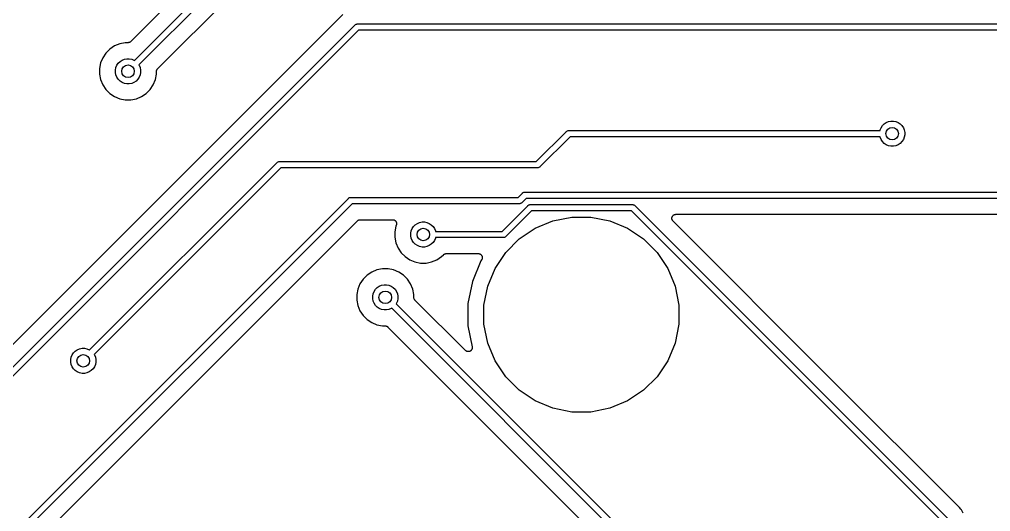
# Model space of a CAD drawing. Extents: x 2.15 to 10.02, y -5.18 to -1.32.
# Drawn here: x 5.556 to 6.772, y -3.139 to -2.522 of the extents above; entities that cross this region are included whole.
import ezdxf

# ---------------------------------------------------------------- set-up
doc = ezdxf.new("R2010")
doc.units = 0
doc.header["$MEASUREMENT"] = 0
doc.layers.add('BLACK', color=7, linetype='CONTINUOUS')

msp = doc.modelspace()

# ---------------------------------------------------------------- linework, layer by layer
at = {"layer": 'BLACK', "linetype": 'CONTINUOUS'}
for p, q in [((5.69995, -2.57323), (5.84295, -2.43023)), ((5.8475, -2.43681), (5.70551, -2.57879)), ((5.72914, -2.58345), (5.85432, -2.45827)), ((5.9612, -2.51558), (4.21635, -4.26043)), ((5.73126, -2.51363), (5.69529, -2.5496)), ((4.22317, -4.28189), (5.97621, -2.52885)), ((5.97621, -2.52885), (5.97634, -2.5287)), ((5.97634, -2.5287), (5.97694, -2.52821)), ((5.97694, -2.52821), (5.97762, -2.52784)), ((5.97762, -2.52784), (5.97805, -2.52771)), ((5.97805, -2.52771), (5.97836, -2.52762)), ((5.97836, -2.52762), (5.97851, -2.5276)), ((5.97851, -2.5276), (5.97894, -2.52756)), ((5.97894, -2.52756), (5.97913, -2.52754)), ((5.97894, -2.52756), (5.97894, -2.52756)), ((5.97913, -2.52754), (5.97933, -2.52756)), ((5.97933, -2.52756), (7.11113, -2.52756)), ((5.98076, -2.53543), (4.22772, -4.28847)), ((7.11256, -2.53543), (5.98076, -2.53543)), ((5.6815, -2.55244), (5.675, -2.55513)), ((5.68841, -2.55106), (5.6815, -2.55244)), ((5.69175, -2.55106), (5.68841, -2.55106)), ((5.69221, -2.55102), (5.69175, -2.55106)), ((5.69267, -2.55098), (5.69221, -2.55102)), ((5.6927, -2.55097), (5.69267, -2.55098)), ((5.69273, -2.55097), (5.6927, -2.55097)), ((5.69317, -2.55083), (5.69273, -2.55097)), ((5.69361, -2.5507), (5.69317, -2.55083)), ((5.69364, -2.55069), (5.69361, -2.5507)), ((5.69366, -2.55069), (5.69364, -2.55069)), ((5.69407, -2.55047), (5.69366, -2.55069)), ((5.69448, -2.55026), (5.69407, -2.55047)), ((5.6945, -2.55024), (5.69448, -2.55026)), ((5.69452, -2.55023), (5.6945, -2.55024)), ((5.69488, -2.54993), (5.69452, -2.55023)), ((5.69524, -2.54965), (5.69488, -2.54993)), ((5.69528, -2.54961), (5.69524, -2.54965)), ((5.69529, -2.5496), (5.69528, -2.54961)), ((5.69528, -2.54961), (5.69528, -2.54961)), ((5.69528, -2.54961), (5.69528, -2.54961)), ((5.66416, -2.56402), (5.66025, -2.56988)), ((5.66914, -2.55904), (5.66416, -2.56402)), ((5.675, -2.55513), (5.66914, -2.55904)), ((5.65756, -2.57638), (5.65618, -2.58329)), ((5.66025, -2.56988), (5.65756, -2.57638)), ((5.67797, -2.57935), (5.6797, -2.57677)), ((5.6797, -2.57677), (5.68189, -2.57458)), ((5.68189, -2.57458), (5.68447, -2.57285)), ((5.68447, -2.57285), (5.68734, -2.57167)), ((5.68734, -2.57167), (5.69038, -2.57106)), ((5.69038, -2.57106), (5.69348, -2.57106)), ((5.69348, -2.57106), (5.69652, -2.57167)), ((5.69652, -2.57167), (5.69939, -2.57285)), ((5.69939, -2.57285), (5.69995, -2.57323)), ((5.70551, -2.57879), (5.70589, -2.57935)), ((5.65618, -2.58329), (5.65618, -2.59033)), ((5.65618, -2.59033), (5.65756, -2.59724)), ((5.67618, -2.58526), (5.67679, -2.58222)), ((5.67618, -2.58836), (5.67618, -2.58526)), ((5.67679, -2.5914), (5.67618, -2.58836)), ((5.67679, -2.58222), (5.67797, -2.57935)), ((5.70589, -2.57935), (5.70707, -2.58222)), ((5.70707, -2.58222), (5.70768, -2.58526)), ((5.70768, -2.58836), (5.70707, -2.5914)), ((5.70768, -2.58526), (5.70768, -2.58836)), ((5.7263, -2.59724), (5.72768, -2.59033)), ((5.72768, -2.58692), (5.72773, -2.58646)), ((5.72768, -2.58697), (5.72768, -2.58692)), ((5.72768, -2.58699), (5.72768, -2.58697)), ((5.72768, -2.58697), (5.72768, -2.58697)), ((5.72768, -2.58697), (5.72768, -2.58697)), ((5.72768, -2.59033), (5.72768, -2.58699)), ((5.72773, -2.58646), (5.72778, -2.586)), ((5.72778, -2.58597), (5.72779, -2.58595)), ((5.72778, -2.586), (5.72778, -2.58597)), ((5.72779, -2.58595), (5.72793, -2.5855)), ((5.72793, -2.5855), (5.72806, -2.58506)), ((5.72806, -2.58506), (5.72807, -2.58504)), ((5.72807, -2.58504), (5.72808, -2.58502)), ((5.72808, -2.58502), (5.72831, -2.58461)), ((5.72831, -2.58461), (5.72852, -2.5842)), ((5.72852, -2.5842), (5.72854, -2.58418)), ((5.72854, -2.58418), (5.72855, -2.58416)), ((5.72855, -2.58416), (5.72885, -2.58381)), ((5.72885, -2.58381), (5.72914, -2.58345)), ((5.65756, -2.59724), (5.66025, -2.60374)), ((5.67797, -2.59427), (5.67679, -2.5914)), ((5.6797, -2.59685), (5.67797, -2.59427)), ((5.68189, -2.59904), (5.6797, -2.59685)), ((5.68447, -2.60077), (5.68189, -2.59904)), ((5.68734, -2.60195), (5.68447, -2.60077)), ((5.69038, -2.60256), (5.68734, -2.60195)), ((5.69348, -2.60256), (5.69038, -2.60256)), ((5.69652, -2.60195), (5.69348, -2.60256)), ((5.69939, -2.60077), (5.69652, -2.60195)), ((5.70197, -2.59904), (5.69939, -2.60077)), ((5.70416, -2.59685), (5.70197, -2.59904)), ((5.70589, -2.59427), (5.70416, -2.59685)), ((5.70707, -2.5914), (5.70589, -2.59427)), ((5.72361, -2.60374), (5.7263, -2.59724)), ((5.66025, -2.60374), (5.66416, -2.6096)), ((5.66416, -2.6096), (5.66914, -2.61458)), ((5.66914, -2.61458), (5.675, -2.61849)), ((5.70886, -2.61849), (5.71472, -2.61458)), ((5.71472, -2.61458), (5.7197, -2.6096)), ((5.7197, -2.6096), (5.72361, -2.60374)), ((5.675, -2.61849), (5.6815, -2.62118)), ((5.6815, -2.62118), (5.68841, -2.62256)), ((5.68841, -2.62256), (5.69545, -2.62256)), ((5.69545, -2.62256), (5.70236, -2.62118)), ((5.70236, -2.62118), (5.70886, -2.61849)), ((6.63917, -2.65273), (6.64175, -2.651)), ((6.64175, -2.651), (6.64462, -2.64982)), ((6.64462, -2.64982), (6.64766, -2.64921)), ((6.64766, -2.64921), (6.65076, -2.64921)), ((6.65076, -2.64921), (6.65381, -2.64982)), ((6.65381, -2.64982), (6.65667, -2.651)), ((6.65667, -2.651), (6.65925, -2.65273)), ((6.20335, -2.7), (6.24104, -2.66231)), ((6.24104, -2.66231), (6.24116, -2.66216)), ((6.24116, -2.66216), (6.24131, -2.66204)), ((6.24131, -2.66204), (6.24148, -2.6619)), ((6.24131, -2.66204), (6.24131, -2.66204)), ((6.24148, -2.6619), (6.24176, -2.66167)), ((6.24176, -2.66167), (6.24245, -2.66131)), ((6.24245, -2.66131), (6.24319, -2.66108)), ((6.24319, -2.66108), (6.24377, -2.66102)), ((6.24377, -2.66102), (6.24396, -2.661)), ((6.24377, -2.66102), (6.24377, -2.66102)), ((6.24396, -2.661), (6.24415, -2.66102)), ((6.24415, -2.66102), (6.63394, -2.66102)), ((6.63394, -2.66102), (6.63407, -2.66037)), ((6.63407, -2.66037), (6.63526, -2.6575)), ((6.63526, -2.6575), (6.63698, -2.65492)), ((6.63698, -2.65492), (6.63917, -2.65273)), ((6.65925, -2.65273), (6.66144, -2.65492)), ((6.66144, -2.65492), (6.66317, -2.6575)), ((6.66317, -2.6575), (6.66436, -2.66037)), ((6.66436, -2.66037), (6.66496, -2.66341)), ((6.66496, -2.66341), (6.66496, -2.66651)), ((6.24559, -2.6689), (6.2079, -2.70658)), ((6.63394, -2.6689), (6.24559, -2.6689)), ((6.63407, -2.66955), (6.63394, -2.6689)), ((6.63526, -2.67242), (6.63407, -2.66955)), ((6.63698, -2.675), (6.63526, -2.67242)), ((6.63917, -2.67719), (6.63698, -2.675)), ((6.66144, -2.675), (6.65925, -2.67719)), ((6.66317, -2.67242), (6.66144, -2.675)), ((6.66436, -2.66955), (6.66317, -2.67242)), ((6.66496, -2.66651), (6.66436, -2.66955)), ((6.64175, -2.67892), (6.63917, -2.67719)), ((6.64462, -2.6801), (6.64175, -2.67892)), ((6.64766, -2.68071), (6.64462, -2.6801)), ((6.65076, -2.68071), (6.64766, -2.68071)), ((6.65381, -2.6801), (6.65076, -2.68071)), ((6.65667, -2.67892), (6.65381, -2.6801)), ((6.65925, -2.67719), (6.65667, -2.67892)), ((5.8787, -2.70114), (5.8793, -2.70065)), ((5.8793, -2.70065), (5.87998, -2.70028)), ((5.87998, -2.70028), (5.88013, -2.70024)), ((5.88013, -2.70024), (5.88072, -2.70006)), ((5.88072, -2.70006), (5.8808, -2.70005)), ((5.8808, -2.70005), (5.8813, -2.7)), ((5.8813, -2.7), (5.8815, -2.69998)), ((5.8813, -2.7), (5.8813, -2.7)), ((5.8815, -2.69998), (5.88169, -2.7)), ((5.88169, -2.7), (6.20335, -2.7)), ((5.64384, -2.93602), (5.87858, -2.70129)), ((5.88313, -2.70787), (5.64941, -2.94159)), ((5.87858, -2.70129), (5.8787, -2.70114)), ((6.20479, -2.70787), (5.88313, -2.70787)), ((6.20498, -2.70789), (6.20479, -2.70787)), ((6.20518, -2.70787), (6.20498, -2.70789)), ((6.20576, -2.70782), (6.20518, -2.70787)), ((6.20518, -2.70787), (6.20518, -2.70787)), ((6.2065, -2.70759), (6.20576, -2.70782)), ((6.20718, -2.70723), (6.2065, -2.70759)), ((6.20778, -2.70673), (6.20718, -2.70723)), ((6.2079, -2.70658), (6.20778, -2.70673)), ((4.31609, -4.39803), (5.96795, -2.74617)), ((5.96795, -2.74617), (5.96807, -2.74602)), ((5.96807, -2.74602), (5.96867, -2.74553)), ((5.96867, -2.74553), (5.96935, -2.74516)), ((5.96935, -2.74516), (5.96996, -2.74498)), ((5.96996, -2.74498), (5.97009, -2.74494)), ((5.97009, -2.74494), (5.97017, -2.74493)), ((5.97017, -2.74493), (5.97067, -2.74488)), ((5.97067, -2.74488), (5.97087, -2.74486)), ((5.97067, -2.74488), (5.97067, -2.74488)), ((5.97087, -2.74486), (5.97106, -2.74488)), ((5.97106, -2.74488), (6.18074, -2.74488)), ((6.18074, -2.74488), (6.18615, -2.73948)), ((6.1907, -2.74606), (6.18529, -2.75147)), ((6.18615, -2.73948), (6.18627, -2.73933)), ((6.18627, -2.73933), (6.18687, -2.73884)), ((6.18687, -2.73884), (6.18755, -2.73847)), ((6.18755, -2.73847), (6.18799, -2.73834)), ((6.18799, -2.73834), (6.1883, -2.73825)), ((6.1883, -2.73825), (6.18844, -2.73823)), ((6.18844, -2.73823), (6.18887, -2.73819)), ((6.18887, -2.73819), (6.18907, -2.73817)), ((6.18887, -2.73819), (6.18887, -2.73819)), ((6.18907, -2.73817), (6.18926, -2.73819)), ((6.18926, -2.73819), (6.84449, -2.73819)), ((6.84449, -2.74606), (6.1907, -2.74606)), ((5.9725, -2.75276), (4.32064, -4.40462)), ((6.18218, -2.75276), (5.9725, -2.75276)), ((6.1605, -2.7874), (6.19267, -2.75523)), ((6.18237, -2.75277), (6.18218, -2.75276)), ((6.18257, -2.75276), (6.18237, -2.75277)), ((6.18315, -2.7527), (6.18257, -2.75276)), ((6.18257, -2.75276), (6.18257, -2.75276)), ((6.18389, -2.75247), (6.18315, -2.7527)), ((6.18457, -2.75211), (6.18389, -2.75247)), ((6.18517, -2.75162), (6.18457, -2.75211)), ((6.18529, -2.75147), (6.18517, -2.75162)), ((6.19267, -2.75523), (6.19279, -2.75508)), ((6.19279, -2.75508), (6.19339, -2.75458)), ((6.19339, -2.75458), (6.19408, -2.75422)), ((6.19408, -2.75422), (6.19466, -2.75404)), ((6.19466, -2.75404), (6.19482, -2.75399)), ((6.19482, -2.75399), (6.1949, -2.75399)), ((6.1949, -2.75399), (6.1954, -2.75394)), ((6.1954, -2.75394), (6.19559, -2.75392)), ((6.1954, -2.75394), (6.1954, -2.75394)), ((6.19559, -2.75392), (6.19578, -2.75394)), ((6.19578, -2.75394), (6.3239, -2.75394)), ((6.3239, -2.75394), (6.32409, -2.75392)), ((6.32409, -2.75392), (6.32429, -2.75394)), ((6.32429, -2.75394), (6.32429, -2.75394)), ((6.32429, -2.75394), (6.32487, -2.75399)), ((6.32487, -2.75399), (6.32561, -2.75422)), ((6.32561, -2.75422), (6.32629, -2.75458)), ((6.32629, -2.75458), (6.32689, -2.75508)), ((6.32689, -2.75508), (6.32702, -2.75523)), ((6.32702, -2.75523), (6.71868, -3.14689)), ((5.97973, -2.77388), (5.98009, -2.77359)), ((5.98009, -2.77359), (5.98011, -2.77358)), ((5.98011, -2.77358), (5.98013, -2.77356)), ((5.98013, -2.77356), (5.98054, -2.77335)), ((5.98054, -2.77335), (5.98095, -2.77313)), ((5.98095, -2.77313), (5.98097, -2.77313)), ((5.98097, -2.77313), (5.981, -2.77311)), ((5.981, -2.77311), (5.98144, -2.77298)), ((5.98144, -2.77298), (5.98188, -2.77285)), ((5.98188, -2.77285), (5.98191, -2.77285)), ((5.98191, -2.77285), (5.98193, -2.77284)), ((5.98193, -2.77284), (5.98239, -2.7728)), ((5.98239, -2.7728), (5.98285, -2.77276)), ((5.98285, -2.77276), (6.02333, -2.77276)), ((6.02333, -2.77276), (6.02337, -2.77276)), ((6.02337, -2.77276), (6.02338, -2.77276)), ((6.02338, -2.77276), (6.02338, -2.77276)), ((6.02338, -2.77276), (6.0234, -2.77276)), ((6.0234, -2.77276), (6.02388, -2.77281)), ((6.02388, -2.77281), (6.02435, -2.77286)), ((6.02435, -2.77286), (6.02436, -2.77286)), ((6.02436, -2.77286), (6.02437, -2.77287)), ((6.02437, -2.77287), (6.02483, -2.77301)), ((6.02483, -2.77301), (6.02528, -2.77315)), ((6.02528, -2.77315), (6.02529, -2.77316)), ((6.02529, -2.77316), (6.0253, -2.77316)), ((6.0253, -2.77316), (6.02572, -2.77339)), ((6.02572, -2.77339), (6.02614, -2.77362)), ((6.02614, -2.77362), (6.02615, -2.77362)), ((6.02615, -2.77362), (6.02616, -2.77363)), ((6.02616, -2.77363), (6.02652, -2.77394)), ((6.19722, -2.76181), (6.16505, -2.79399)), ((6.32246, -2.76181), (6.19722, -2.76181)), ((6.22424, -2.77438), (6.24782, -2.76969)), ((6.24782, -2.76969), (6.27186, -2.76969)), ((6.27186, -2.76969), (6.29544, -2.77438)), ((6.71209, -3.15144), (6.32246, -2.76181)), ((6.37321, -2.77101), (6.37326, -2.77054)), ((6.37321, -2.77102), (6.37321, -2.77101)), ((6.37321, -2.77103), (6.37321, -2.77102)), ((6.37325, -2.7715), (6.37321, -2.77103)), ((6.37329, -2.77198), (6.37325, -2.7715)), ((6.37326, -2.77054), (6.37331, -2.77006)), ((6.37329, -2.77199), (6.37329, -2.77198)), ((6.37329, -2.772), (6.37329, -2.77199)), ((6.37343, -2.77245), (6.37329, -2.772)), ((6.37331, -2.77004), (6.37345, -2.76958)), ((6.37331, -2.77005), (6.37331, -2.77004)), ((6.37331, -2.77006), (6.37331, -2.77005)), ((6.37356, -2.77292), (6.37343, -2.77245)), ((6.37345, -2.76958), (6.3736, -2.76912)), ((6.37357, -2.77293), (6.37356, -2.77292)), ((6.37357, -2.77294), (6.37357, -2.77293)), ((6.37379, -2.77336), (6.37357, -2.77294)), ((6.3736, -2.76911), (6.37383, -2.76869)), ((6.3736, -2.76912), (6.3736, -2.76911)), ((6.3736, -2.76912), (6.3736, -2.76912)), ((6.37401, -2.77379), (6.37379, -2.77336)), ((6.37383, -2.76869), (6.37406, -2.76827)), ((6.37402, -2.77379), (6.37401, -2.77379)), ((6.37402, -2.7738), (6.37402, -2.77379)), ((6.37406, -2.76827), (6.37407, -2.76826)), ((6.37407, -2.76825), (6.37438, -2.76788)), ((6.37407, -2.76826), (6.37407, -2.76825)), ((6.37438, -2.76788), (6.37468, -2.76751)), ((6.37468, -2.76751), (6.37469, -2.76751)), ((6.37469, -2.76751), (6.3747, -2.7675)), ((6.3747, -2.7675), (6.37507, -2.7672)), ((6.37507, -2.7672), (6.37544, -2.7669)), ((6.37544, -2.7669), (6.37545, -2.76689)), ((6.37545, -2.76689), (6.37588, -2.76666)), ((6.37545, -2.76689), (6.37545, -2.76689)), ((6.37588, -2.76666), (6.3763, -2.76644)), ((6.3763, -2.76644), (6.37631, -2.76644)), ((6.37631, -2.76644), (6.37632, -2.76643)), ((6.37632, -2.76643), (6.37677, -2.7663)), ((6.37677, -2.7663), (6.37723, -2.76616)), ((6.37723, -2.76616), (6.37724, -2.76616)), ((6.37724, -2.76616), (6.37725, -2.76615)), ((6.37725, -2.76615), (6.37773, -2.76611)), ((6.37773, -2.76611), (6.37821, -2.76606)), ((6.37821, -2.76606), (6.81937, -2.76606)), ((4.33565, -4.41789), (5.97932, -2.77422)), ((5.97932, -2.77422), (5.97933, -2.77421)), ((5.97933, -2.77421), (5.97937, -2.77417)), ((5.97933, -2.77421), (5.97933, -2.77421)), ((5.97933, -2.77421), (5.97933, -2.77421)), ((5.97937, -2.77417), (5.97973, -2.77388)), ((6.02744, -2.78091), (6.02606, -2.78782)), ((6.02652, -2.77394), (6.02689, -2.77424)), ((6.02689, -2.77424), (6.02689, -2.77425)), ((6.02689, -2.77425), (6.0269, -2.77426)), ((6.0269, -2.77426), (6.0272, -2.77463)), ((6.0272, -2.77463), (6.0275, -2.775)), ((6.02795, -2.77967), (6.02744, -2.78091)), ((6.0275, -2.775), (6.02751, -2.77501)), ((6.02751, -2.77501), (6.02752, -2.77502)), ((6.02752, -2.77502), (6.02773, -2.77543)), ((6.02773, -2.77543), (6.02796, -2.77586)), ((6.02809, -2.77922), (6.02795, -2.77967)), ((6.02796, -2.77586), (6.02796, -2.77587)), ((6.02796, -2.77587), (6.02797, -2.77588)), ((6.02797, -2.77588), (6.0281, -2.77634)), ((6.02823, -2.77876), (6.02809, -2.77922)), ((6.0281, -2.77634), (6.02824, -2.77679)), ((6.02828, -2.77827), (6.02823, -2.77874)), ((6.02823, -2.77874), (6.02823, -2.77875)), ((6.02823, -2.77875), (6.02823, -2.77876)), ((6.02824, -2.77679), (6.02824, -2.77681)), ((6.02824, -2.77681), (6.02824, -2.77682)), ((6.02824, -2.77682), (6.02829, -2.77729)), ((6.02833, -2.77779), (6.02828, -2.77827)), ((6.02829, -2.77729), (6.02833, -2.77776)), ((6.02833, -2.77776), (6.02833, -2.77778)), ((6.02833, -2.77778), (6.02833, -2.77779)), ((6.04667, -2.78675), (6.04786, -2.78388)), ((6.04786, -2.78388), (6.04958, -2.7813)), ((6.04958, -2.7813), (6.05177, -2.77911)), ((6.05177, -2.77911), (6.05435, -2.77738)), ((6.05435, -2.77738), (6.05722, -2.7762)), ((6.05722, -2.7762), (6.06026, -2.77559)), ((6.06026, -2.77559), (6.06336, -2.77559)), ((6.06336, -2.77559), (6.0664, -2.7762)), ((6.0664, -2.7762), (6.06927, -2.77738)), ((6.06927, -2.77738), (6.07185, -2.77911)), ((6.07185, -2.77911), (6.07404, -2.7813)), ((6.07404, -2.7813), (6.07577, -2.78388)), ((6.07577, -2.78388), (6.07695, -2.78675)), ((6.18204, -2.79693), (6.20203, -2.78358)), ((6.20203, -2.78358), (6.22424, -2.77438)), ((6.29544, -2.77438), (6.31765, -2.78358)), ((6.31765, -2.78358), (6.33764, -2.79693)), ((6.37432, -2.77417), (6.37402, -2.7738)), ((6.37462, -2.77455), (6.37432, -2.77417)), ((6.37463, -2.77456), (6.37462, -2.77455)), ((6.37467, -2.7746), (6.37463, -2.77456)), ((6.37463, -2.77456), (6.37463, -2.77456)), ((6.37463, -2.77456), (6.37463, -2.77456)), ((6.5725, -2.97243), (6.37467, -2.7746)), ((6.02606, -2.78782), (6.02606, -2.79486)), ((6.02606, -2.79486), (6.02744, -2.80177)), ((6.04606, -2.78979), (6.04667, -2.78675)), ((6.04606, -2.79289), (6.04606, -2.78979)), ((6.04667, -2.79593), (6.04606, -2.79289)), ((6.04786, -2.7988), (6.04667, -2.79593)), ((6.07695, -2.79593), (6.07577, -2.7988)), ((6.07695, -2.78675), (6.07708, -2.7874)), ((6.07708, -2.79528), (6.07695, -2.79593)), ((6.07708, -2.7874), (6.1605, -2.7874)), ((6.16193, -2.79528), (6.07708, -2.79528)), ((6.16213, -2.79529), (6.16193, -2.79528)), ((6.16232, -2.79528), (6.16213, -2.79529)), ((6.1629, -2.79522), (6.16232, -2.79528)), ((6.16232, -2.79528), (6.16232, -2.79528)), ((6.16364, -2.79499), (6.1629, -2.79522)), ((6.16432, -2.79463), (6.16364, -2.79499)), ((6.16492, -2.79414), (6.16432, -2.79463)), ((6.16505, -2.79399), (6.16492, -2.79414)), ((6.16504, -2.81393), (6.18204, -2.79693)), ((6.33764, -2.79693), (6.35464, -2.81393)), ((6.02744, -2.80177), (6.03013, -2.80827)), ((6.03013, -2.80827), (6.03404, -2.81413)), ((6.04958, -2.80138), (6.04786, -2.7988)), ((6.05177, -2.80357), (6.04958, -2.80138)), ((6.05435, -2.80529), (6.05177, -2.80357)), ((6.05722, -2.80648), (6.05435, -2.80529)), ((6.06026, -2.80709), (6.05722, -2.80648)), ((6.06336, -2.80709), (6.06026, -2.80709)), ((6.0664, -2.80648), (6.06336, -2.80709)), ((6.06927, -2.80529), (6.0664, -2.80648)), ((6.07185, -2.80357), (6.06927, -2.80529)), ((6.07404, -2.80138), (6.07185, -2.80357)), ((6.07577, -2.7988), (6.07404, -2.80138)), ((6.03404, -2.81413), (6.03902, -2.81911)), ((6.03902, -2.81911), (6.04488, -2.82302)), ((6.07874, -2.82302), (6.0846, -2.81911)), ((6.0846, -2.81911), (6.08696, -2.81674)), ((6.08696, -2.81674), (6.08698, -2.81673)), ((6.08698, -2.81673), (6.08701, -2.81669)), ((6.08698, -2.81673), (6.08698, -2.81673)), ((6.08698, -2.81673), (6.08698, -2.81673)), ((6.08701, -2.81669), (6.08738, -2.8164)), ((6.08738, -2.8164), (6.08773, -2.81611)), ((6.08773, -2.81611), (6.08776, -2.8161)), ((6.08776, -2.8161), (6.08778, -2.81608)), ((6.08778, -2.81608), (6.08819, -2.81587)), ((6.08819, -2.81587), (6.0886, -2.81565)), ((6.0886, -2.81565), (6.08862, -2.81565)), ((6.08862, -2.81565), (6.08864, -2.81563)), ((6.08864, -2.81563), (6.08909, -2.8155)), ((6.08909, -2.8155), (6.08953, -2.81537)), ((6.08953, -2.81537), (6.08956, -2.81537)), ((6.08956, -2.81537), (6.08958, -2.81536)), ((6.08958, -2.81536), (6.09004, -2.81532)), ((6.09004, -2.81532), (6.0905, -2.81528)), ((6.0905, -2.81528), (6.13074, -2.81528)), ((6.13074, -2.81528), (6.13078, -2.81528)), ((6.13078, -2.81528), (6.13078, -2.81528)), ((6.13078, -2.81528), (6.13078, -2.81528)), ((6.13078, -2.81528), (6.13081, -2.81528)), ((6.13081, -2.81528), (6.13129, -2.81533)), ((6.13129, -2.81533), (6.13175, -2.81538)), ((6.13175, -2.81538), (6.13176, -2.81538)), ((6.13176, -2.81538), (6.13178, -2.81538)), ((6.13178, -2.81538), (6.13224, -2.81553)), ((6.13224, -2.81553), (6.13269, -2.81567)), ((6.13269, -2.81567), (6.1327, -2.81568)), ((6.1327, -2.81568), (6.13271, -2.81568)), ((6.13271, -2.81568), (6.13313, -2.81591)), ((6.13313, -2.81591), (6.13354, -2.81614)), ((6.13354, -2.81614), (6.13355, -2.81614)), ((6.13355, -2.81614), (6.13356, -2.81615)), ((6.13356, -2.81615), (6.13393, -2.81646)), ((6.13393, -2.81646), (6.13429, -2.81676)), ((6.13429, -2.81676), (6.1343, -2.81677)), ((6.1343, -2.81677), (6.13431, -2.81678)), ((6.13431, -2.81678), (6.13461, -2.81715)), ((6.13461, -2.81715), (6.13491, -2.81752)), ((6.13491, -2.81752), (6.13491, -2.81753)), ((6.13491, -2.81753), (6.13492, -2.81754)), ((6.13492, -2.81754), (6.13514, -2.81796)), ((6.13535, -2.82221), (6.13512, -2.82263)), ((6.13514, -2.81796), (6.13536, -2.81838)), ((6.13549, -2.82174), (6.13535, -2.82219)), ((6.13535, -2.82219), (6.13535, -2.8222)), ((6.13535, -2.8222), (6.13535, -2.82221)), ((6.13536, -2.81838), (6.13537, -2.81839)), ((6.13537, -2.81839), (6.13537, -2.8184)), ((6.13537, -2.8184), (6.13551, -2.81886)), ((6.13563, -2.82128), (6.13549, -2.82174)), ((6.13551, -2.81886), (6.13564, -2.81932)), ((6.13564, -2.82127), (6.13563, -2.82128)), ((6.13564, -2.81932), (6.13564, -2.81933)), ((6.13564, -2.81933), (6.13565, -2.81934)), ((6.13569, -2.82078), (6.13564, -2.82126)), ((6.13564, -2.82126), (6.13564, -2.82127)), ((6.13565, -2.81934), (6.13569, -2.81981)), ((6.13569, -2.81981), (6.13574, -2.82029)), ((6.13574, -2.82031), (6.13569, -2.82078)), ((6.13574, -2.82029), (6.13574, -2.8203)), ((6.13574, -2.8203), (6.13574, -2.82031)), ((6.15169, -2.83392), (6.16504, -2.81393)), ((6.35464, -2.81393), (6.368, -2.83392)), ((6.01065, -2.83433), (6.00375, -2.8357)), ((6.01769, -2.83433), (6.01065, -2.83433)), ((6.0246, -2.8357), (6.01769, -2.83433)), ((6.04488, -2.82302), (6.05138, -2.82571)), ((6.05138, -2.82571), (6.05829, -2.82709)), ((6.05829, -2.82709), (6.06533, -2.82709)), ((6.06533, -2.82709), (6.07224, -2.82571)), ((6.07224, -2.82571), (6.07874, -2.82302)), ((6.13396, -2.82445), (6.12325, -2.8503)), ((6.13489, -2.82305), (6.13396, -2.82445)), ((6.13512, -2.82263), (6.13489, -2.82305)), ((6.14249, -2.85613), (6.15169, -2.83392)), ((6.368, -2.83392), (6.3772, -2.85613)), ((5.99139, -2.84231), (5.98641, -2.84729)), ((5.99724, -2.8384), (5.99139, -2.84231)), ((6.00375, -2.8357), (5.99724, -2.8384)), ((6.03111, -2.8384), (6.0246, -2.8357)), ((6.03696, -2.84231), (6.03111, -2.8384)), ((6.04194, -2.84729), (6.03696, -2.84231)), ((5.98249, -2.85315), (5.9798, -2.85965)), ((5.98641, -2.84729), (5.98249, -2.85315)), ((6.00194, -2.86004), (6.00413, -2.85785)), ((6.00413, -2.85785), (6.00671, -2.85612)), ((6.00671, -2.85612), (6.00958, -2.85494)), ((6.00958, -2.85494), (6.01262, -2.85433)), ((6.01262, -2.85433), (6.01572, -2.85433)), ((6.01572, -2.85433), (6.01877, -2.85494)), ((6.01877, -2.85494), (6.02163, -2.85612)), ((6.02163, -2.85612), (6.02421, -2.85785)), ((6.02421, -2.85785), (6.02641, -2.86004)), ((6.04585, -2.85315), (6.04194, -2.84729)), ((6.04855, -2.85965), (6.04585, -2.85315)), ((6.12325, -2.8503), (6.1178, -2.87774)), ((6.1378, -2.87971), (6.14249, -2.85613)), ((6.3772, -2.85613), (6.38189, -2.87971)), ((5.9798, -2.85965), (5.97843, -2.86656)), ((5.97843, -2.86656), (5.97843, -2.8736)), ((5.99843, -2.86853), (5.99903, -2.86549)), ((5.99843, -2.87163), (5.99843, -2.86853)), ((5.99903, -2.86549), (6.00022, -2.86262)), ((6.00022, -2.86262), (6.00194, -2.86004)), ((6.02641, -2.86004), (6.02813, -2.86262)), ((6.02813, -2.86262), (6.02932, -2.86549)), ((6.02932, -2.86549), (6.02992, -2.86853)), ((6.02992, -2.86853), (6.02992, -2.87163)), ((6.04992, -2.86656), (6.04855, -2.85965)), ((6.04992, -2.8699), (6.04992, -2.86656)), ((6.04997, -2.87036), (6.04992, -2.8699)), ((6.05001, -2.87082), (6.04997, -2.87036)), ((6.05001, -2.87085), (6.05001, -2.87082)), ((6.05002, -2.87087), (6.05001, -2.87085)), ((6.05015, -2.87132), (6.05002, -2.87087)), ((5.97843, -2.8736), (5.9798, -2.88051)), ((5.9798, -2.88051), (5.98249, -2.88701)), ((5.99903, -2.87467), (5.99843, -2.87163)), ((6.00022, -2.87754), (5.99903, -2.87467)), ((6.00194, -2.88012), (6.00022, -2.87754)), ((6.00413, -2.88231), (6.00194, -2.88012)), ((6.00671, -2.88403), (6.00413, -2.88231)), ((6.02813, -2.87754), (6.02776, -2.87809)), ((6.02776, -2.87809), (6.33785, -3.18819)), ((6.02932, -2.87467), (6.02813, -2.87754)), ((6.02992, -2.87163), (6.02932, -2.87467)), ((6.05028, -2.87176), (6.05015, -2.87132)), ((6.05029, -2.87178), (6.05028, -2.87176)), ((6.0503, -2.87181), (6.05029, -2.87178)), ((6.05052, -2.87222), (6.0503, -2.87181)), ((6.05073, -2.87263), (6.05052, -2.87222)), ((6.05074, -2.87265), (6.05073, -2.87263)), ((6.05076, -2.87267), (6.05074, -2.87265)), ((6.05105, -2.87303), (6.05076, -2.87267)), ((6.05134, -2.87339), (6.05105, -2.87303)), ((6.05137, -2.87343), (6.05134, -2.87339)), ((6.05139, -2.87344), (6.05137, -2.87343)), ((6.05137, -2.87343), (6.05137, -2.87343)), ((6.05137, -2.87343), (6.05137, -2.87343)), ((6.11461, -2.93667), (6.05139, -2.87344)), ((6.1178, -2.87774), (6.1178, -2.90572)), ((6.1378, -2.90375), (6.1378, -2.87971)), ((6.38189, -2.87971), (6.38189, -2.90375)), ((5.98249, -2.88701), (5.98641, -2.89287)), ((5.98641, -2.89287), (5.99139, -2.89785)), ((6.00958, -2.88522), (6.00671, -2.88403)), ((6.01262, -2.88583), (6.00958, -2.88522)), ((6.01572, -2.88583), (6.01262, -2.88583)), ((6.01877, -2.88522), (6.01572, -2.88583)), ((6.02163, -2.88403), (6.01877, -2.88522)), ((6.02219, -2.88366), (6.02163, -2.88403)), ((6.3333, -3.19477), (6.02219, -2.88366)), ((5.99139, -2.89785), (5.99724, -2.90176)), ((5.99724, -2.90176), (6.00375, -2.90445)), ((6.00375, -2.90445), (6.01065, -2.90583)), ((6.01065, -2.90583), (6.014, -2.90583)), ((6.014, -2.90583), (6.01401, -2.90583)), ((6.01401, -2.90583), (6.01402, -2.90583)), ((6.01402, -2.90583), (6.01402, -2.90583)), ((6.01402, -2.90583), (6.01407, -2.90583)), ((6.01407, -2.90583), (6.01453, -2.90588)), ((6.01453, -2.90588), (6.01499, -2.90593)), ((6.01499, -2.90593), (6.01501, -2.90593)), ((6.01501, -2.90593), (6.01504, -2.90594)), ((6.01504, -2.90594), (6.01548, -2.90608)), ((6.01548, -2.90608), (6.01592, -2.90621)), ((6.01592, -2.90621), (6.01594, -2.90622)), ((6.01594, -2.90622), (6.01597, -2.90623)), ((6.01597, -2.90623), (6.01637, -2.90645)), ((6.01637, -2.90645), (6.01678, -2.90667)), ((6.01678, -2.90667), (6.0168, -2.90669)), ((6.0168, -2.90669), (6.01682, -2.9067)), ((6.01682, -2.9067), (6.01718, -2.907)), ((6.01718, -2.907), (6.01753, -2.90729)), ((6.01753, -2.90729), (6.30641, -3.19616)), ((6.1178, -2.90572), (6.12305, -2.93216)), ((6.14249, -2.92733), (6.1378, -2.90375)), ((6.38189, -2.90375), (6.3772, -2.92733)), ((6.15169, -2.94954), (6.14249, -2.92733)), ((6.3772, -2.92733), (6.368, -2.94954)), ((5.62068, -2.94501), (5.62187, -2.94215)), ((5.62187, -2.94215), (5.62359, -2.93957)), ((5.62359, -2.93957), (5.62579, -2.93737)), ((5.62579, -2.93737), (5.62837, -2.93565)), ((5.62837, -2.93565), (5.63123, -2.93446)), ((5.63123, -2.93446), (5.63428, -2.93386)), ((5.63428, -2.93386), (5.63738, -2.93386)), ((5.63738, -2.93386), (5.64042, -2.93446)), ((5.64042, -2.93446), (5.64329, -2.93565)), ((5.64329, -2.93565), (5.64384, -2.93602)), ((5.64941, -2.94159), (5.64978, -2.94215)), ((5.64978, -2.94215), (5.65097, -2.94501)), ((6.11499, -2.93697), (6.11461, -2.93667)), ((6.11536, -2.93728), (6.11499, -2.93697)), ((6.11537, -2.93729), (6.11536, -2.93728)), ((6.11536, -2.93728), (6.11536, -2.93728)), ((6.11578, -2.93751), (6.11537, -2.93729)), ((6.11622, -2.93774), (6.11578, -2.93751)), ((6.11623, -2.93775), (6.11622, -2.93774)), ((6.11622, -2.93774), (6.11622, -2.93774)), ((6.11668, -2.93789), (6.11623, -2.93775)), ((6.11715, -2.93803), (6.11668, -2.93789)), ((6.11716, -2.93803), (6.11715, -2.93803)), ((6.11715, -2.93803), (6.11715, -2.93803)), ((6.11764, -2.93808), (6.11716, -2.93803)), ((6.11812, -2.93813), (6.11764, -2.93808)), ((6.11813, -2.93813), (6.11812, -2.93813)), ((6.11861, -2.93809), (6.11813, -2.93813)), ((6.11813, -2.93813), (6.11813, -2.93813)), ((6.11909, -2.93804), (6.11861, -2.93809)), ((6.1191, -2.93804), (6.11909, -2.93804)), ((6.11956, -2.9379), (6.1191, -2.93804)), ((6.1191, -2.93804), (6.1191, -2.93804)), ((6.12003, -2.93777), (6.11956, -2.9379)), ((6.12004, -2.93776), (6.12003, -2.93776)), ((6.12003, -2.93776), (6.12003, -2.93777)), ((6.12047, -2.93754), (6.12004, -2.93776)), ((6.12089, -2.93731), (6.12047, -2.93754)), ((6.1209, -2.93731), (6.12089, -2.93731)), ((6.12127, -2.93701), (6.1209, -2.93731)), ((6.1209, -2.93731), (6.1209, -2.93731)), ((6.12165, -2.9367), (6.12127, -2.93701)), ((6.12166, -2.9367), (6.12165, -2.9367)), ((6.12196, -2.93633), (6.12166, -2.93669)), ((6.12166, -2.93669), (6.12166, -2.9367)), ((6.12228, -2.93595), (6.12196, -2.93633)), ((6.12251, -2.93553), (6.12228, -2.93594)), ((6.12228, -2.93594), (6.12228, -2.93595)), ((6.12228, -2.93595), (6.12228, -2.93595)), ((6.12275, -2.9351), (6.12251, -2.93553)), ((6.12289, -2.93463), (6.12275, -2.93509)), ((6.12275, -2.93509), (6.12275, -2.93509)), ((6.12275, -2.93509), (6.12275, -2.9351)), ((6.12304, -2.93417), (6.12289, -2.93463)), ((6.1231, -2.93368), (6.12304, -2.93415)), ((6.12304, -2.93415), (6.12304, -2.93416)), ((6.12304, -2.93416), (6.12304, -2.93417)), ((6.12305, -2.93216), (6.12306, -2.93221)), ((6.12306, -2.93221), (6.12306, -2.93221)), ((6.12306, -2.93221), (6.12306, -2.93221)), ((6.12306, -2.93221), (6.12307, -2.93222)), ((6.12307, -2.93222), (6.12311, -2.93271)), ((6.12315, -2.9332), (6.1231, -2.93368)), ((6.12311, -2.93271), (6.12315, -2.93318)), ((6.12315, -2.93318), (6.12315, -2.93319)), ((6.12315, -2.93319), (6.12315, -2.9332)), ((5.62008, -2.94806), (5.62068, -2.94501)), ((5.62008, -2.95116), (5.62008, -2.94806)), ((5.62068, -2.9542), (5.62008, -2.95116)), ((5.62187, -2.95707), (5.62068, -2.9542)), ((5.65097, -2.9542), (5.64978, -2.95707)), ((5.65097, -2.94501), (5.65157, -2.94806)), ((5.65157, -2.95116), (5.65097, -2.9542)), ((5.65157, -2.94806), (5.65157, -2.95116)), ((6.16504, -2.96953), (6.15169, -2.94954)), ((6.368, -2.94954), (6.35464, -2.96953)), ((5.62359, -2.95965), (5.62187, -2.95707)), ((5.62579, -2.96184), (5.62359, -2.95965)), ((5.62837, -2.96356), (5.62579, -2.96184)), ((5.63123, -2.96475), (5.62837, -2.96356)), ((5.63428, -2.96535), (5.63123, -2.96475)), ((5.63738, -2.96535), (5.63428, -2.96535)), ((5.64042, -2.96475), (5.63738, -2.96535)), ((5.64329, -2.96356), (5.64042, -2.96475)), ((5.64587, -2.96184), (5.64329, -2.96356)), ((5.64806, -2.95965), (5.64587, -2.96184)), ((5.64978, -2.95707), (5.64806, -2.95965)), ((6.18204, -2.98653), (6.16504, -2.96953)), ((6.35464, -2.96953), (6.33764, -2.98653)), ((6.57251, -2.97243), (6.5725, -2.97243)), ((6.73195, -3.13188), (6.57251, -2.97243)), ((6.20203, -2.99989), (6.18204, -2.98653)), ((6.33764, -2.98653), (6.31765, -2.99989)), ((6.22424, -3.00909), (6.20203, -2.99989)), ((6.31765, -2.99989), (6.29544, -3.00909)), ((6.24782, -3.01378), (6.22424, -3.00909)), ((6.27186, -3.01378), (6.24782, -3.01378)), ((6.29544, -3.00909), (6.27186, -3.01378)), ((6.73211, -3.13201), (6.73195, -3.13188)), ((6.73226, -3.13216), (6.73211, -3.13201)), ((6.73231, -3.13221), (6.73226, -3.13216)), ((6.73304, -3.1328), (6.73231, -3.13221)), ((6.73363, -3.13352), (6.73304, -3.1328)), ((6.73363, -3.13353), (6.73363, -3.13352)), ((6.73522, -3.13546), (6.73363, -3.13353)), ((6.73603, -3.13645), (6.73522, -3.13546)), ((6.73522, -3.13546), (6.73522, -3.13546)), ((6.73825, -3.14061), (6.73603, -3.13645))]:
    msp.add_line(p, q, dxfattribs=at)
at = {"layer": 'BLACK'}
for centre in [(5.69193, -2.58681), (6.64921, -2.66496), (6.06181, -2.79134), (6.01417, -2.87008), (5.63583, -2.94961)]:
    msp.add_circle(centre, 0.00787, dxfattribs=at)

doc.saveas('drawing.dxf')
